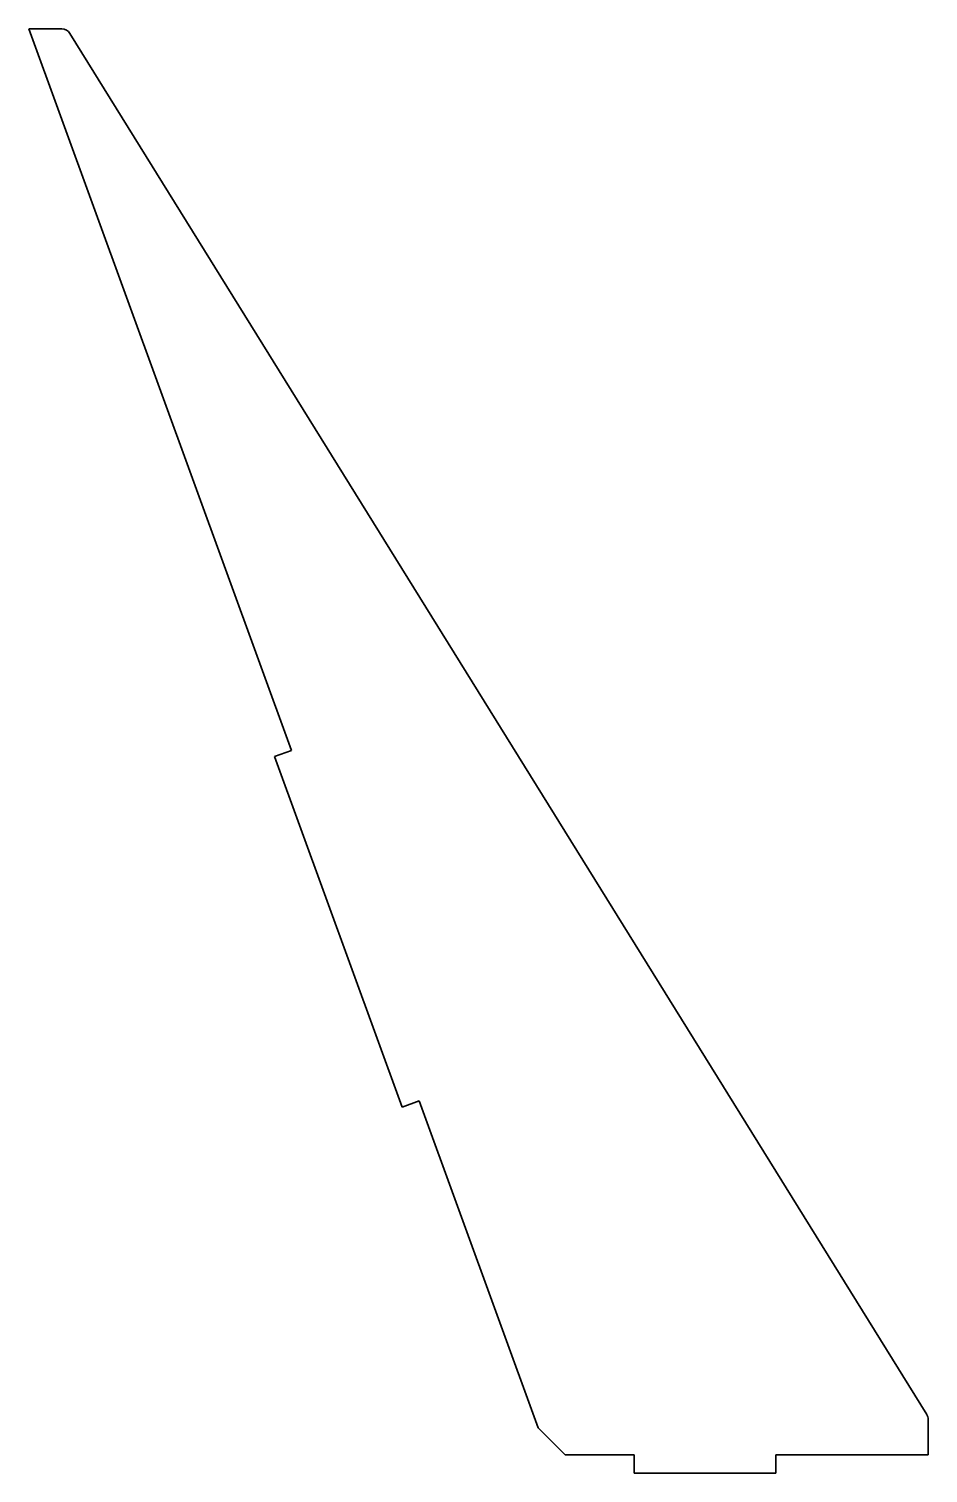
# Model space of a CAD drawing. Header units: millimetres. Extents: x 0 to 94, y 0 to 151.
import ezdxf

# ---------------------------------------------------------------- set-up
doc = ezdxf.new("R2010")
doc.units = ezdxf.units.MM
doc.layers.add('SIMUMAK Visible (ISO)', color=7, linetype='Continuous', lineweight=35)

# ---------------------------------------------------------------- blocks, each defined once
blk = doc.blocks.new('SIL-027-KRPP-01_Sheet_2_SIL-027-KRPP-01')
at = {"layer": 'SIMUMAK Visible (ISO)'}
for p, q in [((-47, 75.5), (-43.56, 75.5)), ((-19.54, 0.06), (-47, 75.5)), ((-42.71, 75.03), (46.85, -69.36)), ((-21.33, -0.59), (-19.54, 0.06)), ((-7.99, -37.24), (-21.33, -0.59)), ((-6.2, -36.59), (-7.99, -37.24)), ((6.24, -70.77), (-6.2, -36.59)), ((9.07, -73.6), (6.24, -70.77)), ((47, -69.88), (47, -73.6)), ((16.29, -73.6), (9.07, -73.6)), ((16.29, -75.5), (16.29, -73.6)), ((47, -73.6), (31.09, -73.6)), ((31.09, -73.6), (31.09, -75.5)), ((31.09, -75.5), (16.29, -75.5))]:
    blk.add_line(p, q, dxfattribs=at)
at = {"layer": 'SIMUMAK Visible (ISO)', "extrusion": (0, 0, -1)}
for centre, start, end in [((43.56, 74.5), 90, 148.1902), ((-46, -69.88), 148.1902, 180)]:
    blk.add_arc(centre, 1, start, end, dxfattribs=at)

msp = doc.modelspace()

# ---------------------------------------------------------------- block references
msp.add_blockref('SIL-027-KRPP-01_Sheet_2_SIL-027-KRPP-01', (47, 75.5))

doc.saveas('drawing.dxf')
